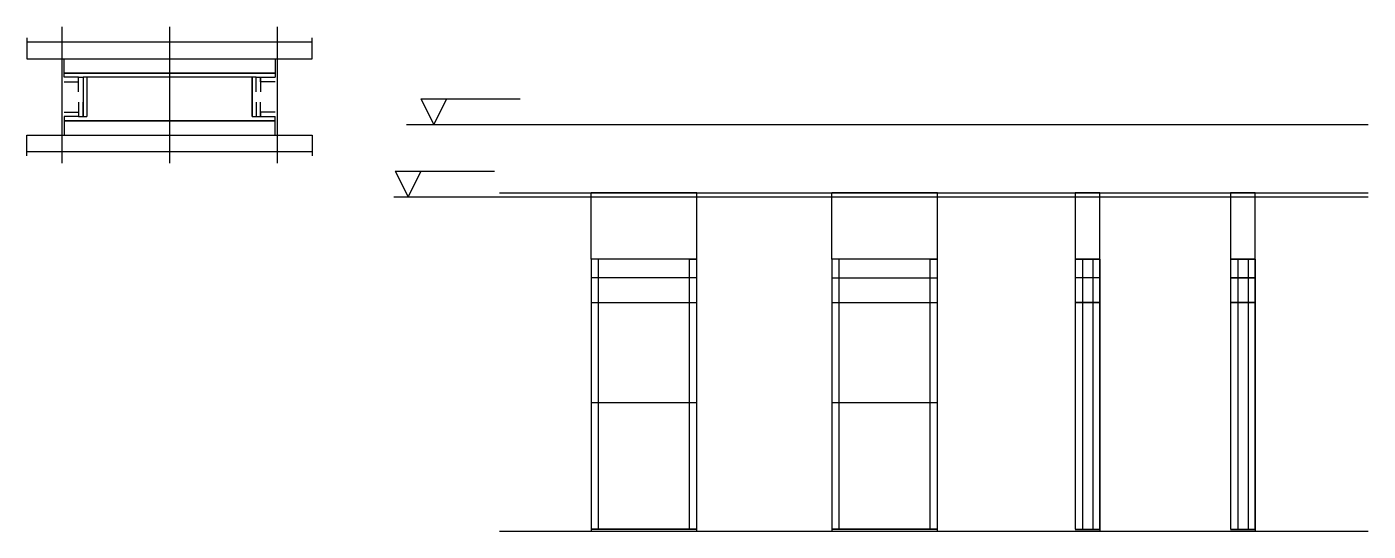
# Model space of a CAD drawing. Header units: metres. Extents: x 14562 to 15858, y 1680 to 2167.
import ezdxf

# ---------------------------------------------------------------- set-up
doc = ezdxf.new("R2010")
doc.units = ezdxf.units.M
for name, color, linetype in [('CHAPA', 7, 'Continuous'), ('COTA', 7, 'Continuous'), ('Hachura', 7, 'Continuous'), ('Madeira', 7, 'Continuous'), ('NIVEL 1° PAV.', 7, 'Continuous'), ('NIVEL 2° PAV.', 7, 'Continuous'), ('Nível', 7, 'Continuous'), ('Painéis', 7, 'Continuous'), ('Perfil Metálico', 7, 'Continuous'), ('SARR_2.2x7', 7, 'Continuous'), ('SARRAFO', 7, 'Continuous')]:
    doc.layers.add(name, color=color, linetype=linetype)

msp = doc.modelspace()

# ---------------------------------------------------------------- linework, layer by layer
at = {"layer": 'CHAPA', "color": 7, "lineweight": 25}
for points in [[(14597.7, 2118.4), (14597.7, 2122.4), (14801.7, 2122.4), (14801.7, 2118.4)], [(14597.7, 2118.4), (14597.7, 2122.4), (14801.7, 2122.4), (14801.7, 2118.4)], [(14619.7, 2118.4), (14616.1, 2118.4), (14616.1, 2080.4), (14619.7, 2080.4)], [(14619.7, 2118.4), (14616.1, 2118.4), (14616.1, 2080.4), (14619.7, 2080.4)], [(14783.3, 2118.4), (14779.7, 2118.4), (14779.7, 2080.4), (14783.3, 2080.4)], [(14783.3, 2118.4), (14779.7, 2118.4), (14779.7, 2080.4), (14783.3, 2080.4)], [(14597.7, 2080.4), (14597.7, 2076.4), (14801.7, 2076.4), (14801.7, 2080.4)], [(14597.7, 2080.4), (14597.7, 2076.4), (14801.7, 2076.4), (14801.7, 2080.4)]]:
    msp.add_lwpolyline(points, dxfattribs=at)
at = {"layer": 'COTA', "color": 7, "lineweight": 25}
for p, q in [((15209.3, 2006.7), (15107.3, 2006.7)), ((15107.3, 1942.7), (15107.3, 2006.7)), ((15209.3, 1942.7), (15209.3, 2006.7)), ((15442.1, 2006.7), (15340.1, 2006.7)), ((15340.1, 1942.7), (15340.1, 2006.7)), ((15442.1, 1942.7), (15442.1, 2006.7))]:
    msp.add_line(p, q, dxfattribs=at)
for points in [[(15599.2, 1942.7), (15599.2, 2006.7), (15575.2, 2006.7), (15575.2, 1942.7)], [(15749.3, 1942.7), (15749.3, 2006.7), (15725.3, 2006.7), (15725.3, 1942.7)]]:
    msp.add_lwpolyline(points, dxfattribs=at)
at = {"layer": 'Hachura', "color": 7, "lineweight": 25}
for p, q in [((14595.7, 2167.2), (14595.7, 2035.4)), ((14699.7, 2167.2), (14699.7, 2035.4)), ((14803.7, 2167.2), (14803.7, 2035.4))]:
    msp.add_line(p, q, dxfattribs=at)
at = {"layer": 'Madeira', "color": 7, "lineweight": 25}
for points in [[(14801.7, 2136.4), (14801.7, 2122.4), (14597.7, 2122.4), (14597.7, 2136.4)], [(14801.7, 2062.4), (14801.7, 2076.4), (14597.7, 2076.4), (14597.7, 2062.4)]]:
    msp.add_lwpolyline(points, dxfattribs=at)
at = {"layer": 'NIVEL 1° PAV.', "color": 7, "lineweight": 25}
for p, q in [((14942.6, 2097.7), (15038.6, 2097.7)), ((14942.6, 2097.7), (14955.1, 2072.7)), ((14955.1, 2072.7), (14967.6, 2097.7)), ((14928.8, 2072.7), (15858.5, 2072.7))]:
    msp.add_line(p, q, dxfattribs=at)
at = {"layer": 'NIVEL 2° PAV.', "color": 7, "lineweight": 25}
for p, q in [((14917.8, 2027.7), (15013.8, 2027.7)), ((14917.8, 2027.7), (14930.3, 2002.7)), ((14930.3, 2002.7), (14942.8, 2027.7)), ((14916.4, 2002.7), (15858.5, 2002.7))]:
    msp.add_line(p, q, dxfattribs=at)
at = {"layer": 'Nível', "color": 7, "lineweight": 25}
for p, q in [((15018.6, 2006.7), (15858.5, 2006.7)), ((15018.6, 1679.7), (15858.5, 1679.7))]:
    msp.add_line(p, q, dxfattribs=at)
at = {"layer": 'Painéis', "color": 7, "lineweight": 25}
for p, q in [((15107.3, 1942.7), (15107.3, 1679.7)), ((15209.3, 1942.7), (15107.3, 1942.7)), ((15209.3, 1679.7), (15209.3, 1942.7)), ((15340.1, 1942.7), (15340.1, 1679.7)), ((15442.1, 1942.7), (15340.1, 1942.7)), ((15442.1, 1679.7), (15442.1, 1942.7)), ((15575.2, 1942.7), (15575.2, 1681.7)), ((15575.2, 1942.7), (15599.2, 1942.7)), ((15599.2, 1942.7), (15575.2, 1942.7)), ((15599.2, 1942.7), (15575.2, 1942.7)), ((15599.2, 1942.7), (15575.2, 1942.7)), ((15599.2, 1681.7), (15599.2, 1942.7)), ((15599.2, 1942.7), (15599.2, 1681.7)), ((15725.3, 1942.7), (15725.3, 1681.7)), ((15725.3, 1942.7), (15749.3, 1942.7)), ((15749.3, 1942.7), (15725.3, 1942.7)), ((15749.3, 1942.7), (15725.3, 1942.7)), ((15749.3, 1942.7), (15725.3, 1942.7)), ((15749.3, 1681.7), (15749.3, 1942.7)), ((15749.3, 1942.7), (15749.3, 1681.7)), ((15209.3, 1924.7), (15107.3, 1924.7)), ((15340.1, 1924.7), (15442.1, 1924.7)), ((15599.2, 1924.7), (15575.2, 1924.7)), ((15725.3, 1924.7), (15749.3, 1924.7)), ((15749.3, 1924.7), (15725.3, 1924.7)), ((15749.3, 1924.7), (15725.3, 1924.7)), ((15749.3, 1924.7), (15725.3, 1924.7)), ((15107.3, 1900.7), (15209.3, 1900.7)), ((15340.1, 1900.7), (15442.1, 1900.7)), ((15575.2, 1900.7), (15599.2, 1900.7)), ((15599.2, 1900.7), (15575.2, 1900.7)), ((15599.2, 1900.7), (15575.2, 1900.7)), ((15599.2, 1900.7), (15575.2, 1900.7)), ((15725.3, 1900.7), (15749.3, 1900.7)), ((15749.3, 1900.7), (15725.3, 1900.7)), ((15749.3, 1900.7), (15725.3, 1900.7)), ((15749.3, 1900.7), (15725.3, 1900.7)), ((15209.3, 1803.7), (15107.3, 1803.7)), ((15442.1, 1803.7), (15340.1, 1803.7)), ((15107.3, 1681.7), (15209.3, 1681.7)), ((15340.1, 1681.7), (15442.1, 1681.7)), ((15575.2, 1681.7), (15599.2, 1681.7)), ((15725.3, 1681.7), (15749.3, 1681.7))]:
    msp.add_line(p, q, dxfattribs=at)
for points in [[(14779.7, 2080.4), (14779.7, 2118.4), (14619.7, 2118.4), (14619.7, 2080.4)], [(15209.3, 1681.7), (15107.3, 1681.7), (15107.3, 1679.7), (15209.3, 1679.7)], [(15442.1, 1681.7), (15340.1, 1681.7), (15340.1, 1679.7), (15442.1, 1679.7)], [(15575.2, 1681.7), (15599.2, 1681.7), (15599.2, 1679.7), (15575.2, 1679.7)], [(15725.3, 1681.7), (15749.3, 1681.7), (15749.3, 1679.7), (15725.3, 1679.7)]]:
    msp.add_lwpolyline(points, dxfattribs=at)
at = {"layer": 'Perfil Metálico', "color": 7, "lineweight": 25}
for points in [[(14561.7, 2156.4), (14561.7, 2136.4), (14837.7, 2136.4), (14837.7, 2156.4)], [(14837.7, 2140.4), (14837.7, 2152.4), (14561.7, 2152.4), (14561.7, 2140.4)], [(14561.7, 2042.4), (14561.7, 2062.4), (14837.7, 2062.4), (14837.7, 2042.4)], [(14837.7, 2058.4), (14837.7, 2046.4), (14561.7, 2046.4), (14561.7, 2058.4)]]:
    msp.add_lwpolyline(points, dxfattribs=at)
at = {"layer": 'SARR_2.2x7', "color": 7, "lineweight": 25}
for p, q in [((15114.3, 1942.7), (15107.3, 1942.7)), ((15114.3, 1942.7), (15114.3, 1942.7)), ((15114.3, 1900.7), (15114.3, 1942.7)), ((15202.3, 1942.7), (15202.3, 1942.7)), ((15202.3, 1900.7), (15202.3, 1942.7)), ((15202.3, 1942.7), (15209.3, 1942.7)), ((15347.1, 1942.7), (15340.1, 1942.7)), ((15347.1, 1942.7), (15347.1, 1942.7)), ((15347.1, 1900.7), (15347.1, 1942.7)), ((15435.1, 1942.7), (15435.1, 1942.7)), ((15435.1, 1900.7), (15435.1, 1942.7)), ((15435.1, 1942.7), (15442.1, 1942.7)), ((15582.2, 1942.7), (15582.2, 1681.7)), ((15582.2, 1942.7), (15582.2, 1942.7)), ((15582.2, 1942.7), (15582.2, 1942.7)), ((15592.2, 1942.7), (15592.2, 1681.7)), ((15592.2, 1942.7), (15592.2, 1942.7)), ((15592.2, 1942.7), (15592.2, 1942.7)), ((15732.3, 1942.7), (15732.3, 1681.7)), ((15732.3, 1942.7), (15732.3, 1942.7)), ((15732.3, 1942.7), (15732.3, 1942.7)), ((15742.3, 1942.7), (15742.3, 1681.7)), ((15742.3, 1942.7), (15742.3, 1942.7)), ((15742.3, 1942.7), (15742.3, 1942.7)), ((15732.3, 1924.7), (15732.3, 1924.7)), ((15732.3, 1924.7), (15732.3, 1924.7)), ((15742.3, 1924.7), (15742.3, 1924.7)), ((15742.3, 1924.7), (15742.3, 1924.7)), ((15114.3, 1803.7), (15114.3, 1900.7)), ((15202.3, 1803.7), (15202.3, 1900.7)), ((15347.1, 1803.7), (15347.1, 1900.7)), ((15435.1, 1803.7), (15435.1, 1900.7)), ((15582.2, 1900.7), (15582.2, 1900.7)), ((15582.2, 1900.7), (15582.2, 1900.7)), ((15592.2, 1900.7), (15592.2, 1900.7)), ((15592.2, 1900.7), (15592.2, 1900.7)), ((15732.3, 1902.7), (15732.3, 1902.7)), ((15732.3, 1902.7), (15732.3, 1902.7)), ((15742.3, 1902.7), (15742.3, 1902.7)), ((15742.3, 1902.7), (15742.3, 1902.7)), ((15114.3, 1681.7), (15114.3, 1803.7)), ((15202.3, 1681.7), (15202.3, 1803.7)), ((15347.1, 1681.7), (15347.1, 1803.7)), ((15435.1, 1681.7), (15435.1, 1803.7)), ((15114.3, 1681.7), (15114.3, 1681.7)), ((15202.3, 1681.7), (15202.3, 1681.7)), ((15347.1, 1681.7), (15347.1, 1681.7)), ((15435.1, 1681.7), (15435.1, 1681.7))]:
    msp.add_line(p, q, dxfattribs=at)
at = {"layer": 'SARRAFO', "color": 7, "lineweight": 25}
for points in [[(14597.7, 2114), (14611.7, 2114), (14611.7, 2118.4), (14597.7, 2118.4)], [(14611.7, 2104.4), (14611.7, 2118.4), (14616.1, 2118.4), (14616.1, 2104.4)], [(14783.3, 2104.4), (14783.3, 2118.4), (14787.7, 2118.4), (14787.7, 2104.4)], [(14801.7, 2114), (14787.7, 2114), (14787.7, 2118.4), (14801.7, 2118.4)], [(14611.7, 2094.4), (14611.7, 2080.4), (14616.1, 2080.4), (14616.1, 2094.4)], [(14783.3, 2094.4), (14783.3, 2080.4), (14787.7, 2080.4), (14787.7, 2094.4)], [(14597.7, 2084.8), (14611.7, 2084.8), (14611.7, 2080.4), (14597.7, 2080.4)], [(14801.7, 2084.8), (14787.7, 2084.8), (14787.7, 2080.4), (14801.7, 2080.4)]]:
    msp.add_lwpolyline(points, dxfattribs=at)

doc.saveas('drawing.dxf')
